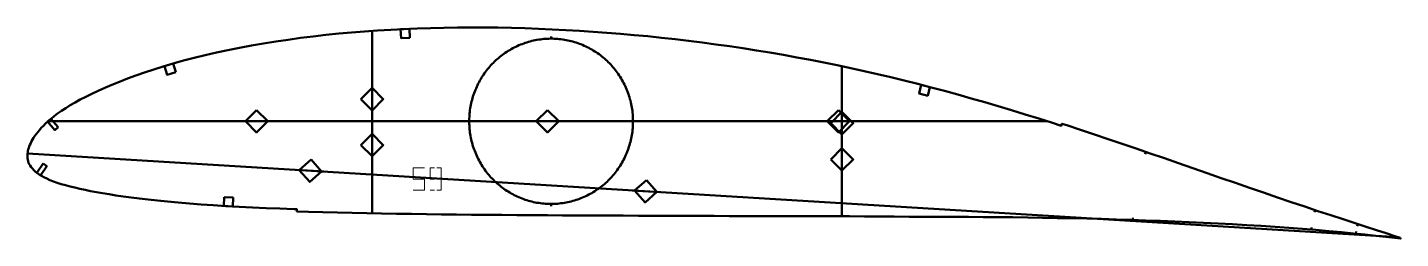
# Model space of a CAD drawing. Header units: metres. Extents: x 10 to 624, y 148 to 242.
import ezdxf

# ---------------------------------------------------------------- set-up
doc = ezdxf.new("R2010")
doc.units = ezdxf.units.M
doc.layers.add('Layer', color=1, linetype='Continuous', lineweight=50)
doc.layers.add('NumLabel', color=1, linetype='Continuous', lineweight=15)

msp = doc.modelspace()

# ---------------------------------------------------------------- linework, layer by layer
at = {"layer": 'Layer', "color": 7}
for p, q in [((164.19, 158.9), (164.19, 240.35)), ((374.19, 157.59), (374.19, 224.54)), ((164.19, 203.89), (164.19, 215.89)), ((374.19, 193.16), (374.19, 205.16)), ((19.34, 200), (465.82, 200)), ((106.54, 200), (118.54, 200)), ((236.58, 200), (248.58, 200)), ((366.62, 200), (378.62, 200)), ((164.19, 183.36), (164.19, 195.36)), ((10.2, 185.61), (622.68, 148.26)), ((374.19, 176.98), (374.19, 188.98)), ((130.6, 178.27), (142.58, 177.54)), ((280.47, 169.13), (292.45, 168.4))]:
    msp.add_line(p, q, dxfattribs=at)
at = {"layer": 'Layer'}
for p, q in [((244.19, 236.9), (244.19, 237.9)), ((207.59, 200), (206.59, 200)), ((280.79, 200), (281.79, 200)), ((510.05, 186.31), (509.73, 185.36)), ((244.19, 163.1), (244.19, 162.1)), ((585.72, 160.34), (585.42, 159.39)), ((504.15, 156.96), (504.09, 155.97)), ((604.74, 154.13), (604.44, 153.18)), ((584.07, 152.65), (583.99, 151.66)), ((603.98, 150.83), (603.9, 149.84))]:
    msp.add_line(p, q, dxfattribs=at)
for points in [[(623.69, 147.92), (621.29, 148.72), (617.39, 150.01), (613.11, 151.42), (608.49, 152.92), (603.52, 154.52), (598.23, 156.23), (592.69, 158.04), (586.93, 159.94), (581.01, 161.91), (574.97, 163.94), (568.83, 166.02), (562.62, 168.14), (556.35, 170.29), (550.04, 172.47), (543.7, 174.67), (537.34, 176.87), (530.98, 179.08), (524.63, 181.28), (518.29, 183.47), (511.98, 185.65), (505.69, 187.81), (499.42, 189.94), (493.19, 192.05), (486.98, 194.13), (480.8, 196.19), (474.65, 198.21), (472.45, 198.92), (472.14, 197.97), (468.22, 199.24), (462.13, 201.18), (456.06, 203.08), (450.01, 204.94), (443.98, 206.75), (437.97, 208.52), (431.97, 210.24), (425.97, 211.92), (419.99, 213.56), (414.01, 215.14), (408.02, 216.69), (402.04, 218.18), (396.06, 219.64), (390.07, 221.04), (384.08, 222.41), (378.08, 223.72), (372.08, 224.99), (366.07, 226.21), (360.06, 227.39), (354.04, 228.52), (348.02, 229.61), (341.98, 230.65), (335.95, 231.64), (329.9, 232.59), (323.85, 233.49), (317.8, 234.35), (311.73, 235.16), (305.66, 235.92), (299.58, 236.63), (293.49, 237.31), (287.4, 237.93), (281.3, 238.52), (275.19, 239.05), (269.09, 239.54), (262.98, 239.99), (256.88, 240.39), (250.77, 240.74), (244.68, 241.05), (238.59, 241.31), (232.51, 241.52), (226.44, 241.68), (220.38, 241.8), (214.33, 241.86), (208.3, 241.88), (202.29, 241.84), (196.29, 241.75), (190.32, 241.62), (184.36, 241.42), (178.43, 241.18), (172.53, 240.88), (166.66, 240.52), (160.82, 240.11), (155.01, 239.65), (149.25, 239.12), (143.52, 238.54), (137.84, 237.9), (132.2, 237.2), (126.62, 236.44), (121.1, 235.62), (115.64, 234.74), (110.24, 233.81), (104.93, 232.82), (99.71, 231.77), (94.59, 230.67), (89.58, 229.52), (84.69, 228.32), (79.93, 227.07), (75.32, 225.79), (70.86, 224.48), (66.57, 223.14), (62.46, 221.79), (58.54, 220.42), (54.8, 219.05), (51.25, 217.68), (47.89, 216.31), (44.72, 214.96), (41.72, 213.62), (38.9, 212.29), (36.25, 210.98), (33.75, 209.68), (31.42, 208.39), (29.24, 207.13), (27.22, 205.88), (25.35, 204.65), (23.64, 203.45), (22.09, 202.29), (20.68, 201.16), (19.42, 200.07), (18.28, 199.02), (17.25, 198), (16.32, 197.02), (15.47, 196.08), (14.71, 195.18), (14.02, 194.31), (13.41, 193.47), (12.86, 192.65), (12.38, 191.85), (11.95, 191.06), (11.58, 190.29), (11.24, 189.53), (10.96, 188.79), (10.71, 188.08), (10.51, 187.39), (10.36, 186.74), (10.25, 186.08), (10.18, 185.4), (10.14, 184.77), (10.15, 184.13), (10.2, 183.48), (10.3, 182.83), (10.46, 182.18), (10.68, 181.52), (10.98, 180.86), (11.35, 180.2), (11.8, 179.53), (12.33, 178.87), (12.94, 178.21), (13.64, 177.56), (14.44, 176.91), (15.35, 176.27), (16.36, 175.63), (17.5, 175.01), (18.78, 174.39), (20.2, 173.77), (21.75, 173.16), (23.43, 172.57), (25.23, 171.99), (27.14, 171.44), (29.16, 170.9), (31.3, 170.39), (33.55, 169.88), (35.91, 169.37), (38.38, 168.87), (40.97, 168.39), (43.72, 167.91), (46.63, 167.43), (49.71, 166.94), (52.98, 166.46), (56.45, 165.98), (60.15, 165.51), (64.11, 165.05), (68.32, 164.58), (72.8, 164.13), (77.53, 163.69), (82.53, 163.26), (87.76, 162.86), (93.21, 162.48), (98.86, 162.13), (104.69, 161.8), (110.67, 161.51), (116.78, 161.24), (122.99, 160.99), (129.3, 160.78), (130.61, 160.74), (130.58, 159.74), (135.68, 159.58), (142.17, 159.4), (148.7, 159.23), (155.25, 159.07), (161.82, 158.94), (168.42, 158.83), (175.08, 158.73), (181.78, 158.64), (188.5, 158.54), (195.22, 158.45), (201.93, 158.36), (208.65, 158.29), (215.38, 158.24), (222.15, 158.19), (228.93, 158.14), (235.73, 158.09), (242.53, 158.05), (249.33, 158), (256.12, 157.96), (262.9, 157.92), (269.66, 157.89), (276.43, 157.87), (283.19, 157.84), (289.96, 157.81), (296.72, 157.78), (303.49, 157.75), (310.26, 157.73), (317.03, 157.72), (323.79, 157.7), (330.54, 157.69), (337.28, 157.68), (344.02, 157.68), (350.74, 157.67), (357.46, 157.65), (364.19, 157.63), (370.91, 157.61), (377.6, 157.58), (384.27, 157.54), (390.93, 157.49), (397.57, 157.44), (404.18, 157.4), (410.8, 157.39), (417.43, 157.38), (424.05, 157.35), (430.69, 157.31), (437.35, 157.25), (444, 157.2), (450.61, 157.14), (457.2, 157.06), (463.79, 156.94), (470.41, 156.81), (477.03, 156.68), (483.64, 156.54), (490.2, 156.39), (496.74, 156.2), (503.3, 155.99), (509.87, 155.77), (516.43, 155.54), (522.94, 155.3), (529.38, 155.03), (535.82, 154.72), (542.26, 154.38), (548.72, 154.02), (555.14, 153.66), (561.49, 153.28), (567.76, 152.86), (573.95, 152.43), (580.05, 151.97), (586.01, 151.5), (591.8, 151.01), (597.41, 150.49), (602.8, 149.95), (607.94, 149.42), (612.76, 148.91), (617.23, 148.42), (621.32, 147.96), (623.83, 147.66)], [(280.79, 200), (280.78, 200.78), (280.76, 201.55), (280.72, 202.32), (280.66, 203.1), (280.59, 203.87), (280.5, 204.64), (280.39, 205.41), (280.27, 206.17), (280.14, 206.94), (279.98, 207.7), (279.82, 208.45), (279.63, 209.21), (279.43, 209.95), (279.22, 210.7), (278.99, 211.44), (278.74, 212.17), (278.48, 212.9), (278.2, 213.63), (277.91, 214.34), (277.6, 215.05), (277.28, 215.76), (276.95, 216.46), (276.6, 217.15), (276.23, 217.83), (275.85, 218.5), (275.46, 219.17), (275.05, 219.83), (274.63, 220.48), (274.2, 221.12), (273.75, 221.75), (273.29, 222.37), (272.82, 222.98), (272.34, 223.58), (271.84, 224.17), (271.33, 224.75), (270.81, 225.32), (270.27, 225.88), (269.73, 226.43), (269.17, 226.96), (268.6, 227.49), (268.02, 228), (267.44, 228.5), (266.84, 228.98), (266.23, 229.46), (265.61, 229.92), (264.98, 230.36), (264.34, 230.8), (263.7, 231.22), (263.04, 231.62), (262.38, 232.02), (261.71, 232.39), (261.03, 232.76), (260.34, 233.11), (259.65, 233.44), (258.95, 233.76), (258.24, 234.07), (257.53, 234.36), (256.81, 234.63), (256.08, 234.89), (255.35, 235.14), (254.62, 235.37), (253.88, 235.58), (253.13, 235.78), (252.39, 235.96), (251.63, 236.12), (250.88, 236.27), (250.12, 236.41), (249.36, 236.52), (248.6, 236.63), (247.84, 236.71), (247.07, 236.78), (246.3, 236.83), (245.53, 236.87), (244.76, 236.89), (244, 236.89), (243.23, 236.88), (242.46, 236.85), (241.69, 236.81), (240.92, 236.75), (240.16, 236.67), (239.39, 236.58), (238.63, 236.47), (237.87, 236.34), (237.12, 236.2), (236.37, 236.04), (235.62, 235.87), (234.87, 235.68), (234.13, 235.47), (233.39, 235.25), (232.66, 235.02), (231.93, 234.76), (231.21, 234.5), (230.49, 234.22), (229.78, 233.92), (229.08, 233.6), (228.38, 233.28), (227.69, 232.94), (227.01, 232.58), (226.33, 232.21), (225.67, 231.82), (225.01, 231.42), (224.36, 231.01), (223.71, 230.58), (223.08, 230.14), (222.46, 229.69), (221.84, 229.22), (221.24, 228.74), (220.64, 228.25), (220.06, 227.74), (219.49, 227.23), (218.93, 226.7), (218.38, 226.16), (217.84, 225.6), (217.31, 225.04), (216.79, 224.47), (216.29, 223.88), (215.8, 223.28), (215.32, 222.68), (214.85, 222.06), (214.4, 221.43), (213.96, 220.8), (213.53, 220.15), (213.12, 219.5), (212.72, 218.84), (212.33, 218.17), (211.96, 217.49), (211.6, 216.8), (211.26, 216.11), (210.93, 215.41), (210.62, 214.7), (210.32, 213.98), (210.03, 213.26), (209.77, 212.54), (209.51, 211.81), (209.27, 211.07), (209.05, 210.33), (208.84, 209.58), (208.65, 208.83), (208.47, 208.07), (208.31, 207.32), (208.17, 206.56), (208.04, 205.79), (207.93, 205.02), (207.83, 204.25), (207.75, 203.48), (207.69, 202.71), (207.64, 201.94), (207.61, 201.16), (207.59, 200.39), (207.59, 199.61), (207.61, 198.84), (207.64, 198.06), (207.69, 197.29), (207.75, 196.52), (207.83, 195.75), (207.93, 194.98), (208.04, 194.21), (208.17, 193.44), (208.31, 192.68), (208.47, 191.93), (208.65, 191.17), (208.84, 190.42), (209.05, 189.67), (209.27, 188.93), (209.51, 188.19), (209.77, 187.46), (210.03, 186.74), (210.32, 186.02), (210.62, 185.3), (210.93, 184.59), (211.26, 183.89), (211.6, 183.2), (211.96, 182.51), (212.33, 181.83), (212.72, 181.16), (213.12, 180.5), (213.53, 179.85), (213.96, 179.2), (214.4, 178.57), (214.85, 177.94), (215.32, 177.32), (215.8, 176.72), (216.29, 176.12), (216.79, 175.53), (217.31, 174.96), (217.84, 174.4), (218.38, 173.84), (218.93, 173.3), (219.49, 172.77), (220.06, 172.26), (220.64, 171.75), (221.24, 171.26), (221.84, 170.78), (222.46, 170.31), (223.08, 169.86), (223.71, 169.42), (224.36, 168.99), (225.01, 168.58), (225.67, 168.18), (226.33, 167.79), (227.01, 167.42), (227.69, 167.06), (228.38, 166.72), (229.08, 166.4), (229.78, 166.08), (230.49, 165.78), (231.21, 165.5), (231.93, 165.24), (232.66, 164.98), (233.39, 164.75), (234.13, 164.53), (234.87, 164.32), (235.62, 164.13), (236.37, 163.96), (237.12, 163.8), (237.87, 163.66), (238.63, 163.53), (239.39, 163.42), (240.16, 163.33), (240.92, 163.25), (241.69, 163.19), (242.46, 163.15), (243.23, 163.12), (244, 163.11), (244.76, 163.11), (245.53, 163.13), (246.3, 163.17), (247.07, 163.22), (247.84, 163.29), (248.6, 163.37), (249.36, 163.48), (250.12, 163.59), (250.88, 163.73), (251.63, 163.88), (252.39, 164.04), (253.13, 164.22), (253.88, 164.42), (254.62, 164.63), (255.35, 164.86), (256.08, 165.11), (256.81, 165.37), (257.53, 165.64), (258.24, 165.93), (258.95, 166.24), (259.65, 166.56), (260.34, 166.89), (261.03, 167.24), (261.71, 167.61), (262.38, 167.98), (263.04, 168.38), (263.7, 168.78), (264.34, 169.2), (264.98, 169.64), (265.61, 170.08), (266.23, 170.54), (266.84, 171.02), (267.44, 171.5), (268.02, 172), (268.6, 172.51), (269.17, 173.04), (269.73, 173.57), (270.27, 174.12), (270.81, 174.68), (271.33, 175.25), (271.84, 175.83), (272.34, 176.42), (272.82, 177.02), (273.29, 177.63), (273.75, 178.25), (274.2, 178.88), (274.63, 179.52), (275.05, 180.17), (275.46, 180.83), (275.85, 181.5), (276.23, 182.17), (276.6, 182.85), (276.95, 183.54), (277.28, 184.24), (277.6, 184.95), (277.91, 185.66), (278.2, 186.37), (278.48, 187.1), (278.74, 187.83), (278.99, 188.56), (279.22, 189.3), (279.43, 190.05), (279.63, 190.79), (279.82, 191.55), (279.98, 192.3), (280.14, 193.06), (280.27, 193.83), (280.39, 194.59), (280.5, 195.36), (280.59, 196.13), (280.66, 196.9), (280.72, 197.68), (280.76, 198.45), (280.78, 199.22), (280.79, 200)]]:
    msp.add_lwpolyline(points, close=True, dxfattribs=at)
for points in [[(181.1, 237.28), (177.1, 237.12), (176.94, 241.12), (180.94, 241.28), (181.1, 237.28)], [(76.41, 221.94), (72.57, 220.81), (71.44, 224.65), (75.28, 225.78), (76.41, 221.94)], [(159.19, 209.89), (164.19, 214.89), (169.19, 209.89), (164.19, 204.89), (159.19, 209.89)], [(412.51, 211.4), (408.64, 212.4), (409.63, 216.27), (413.51, 215.27), (412.51, 211.4)], [(112.54, 205), (117.54, 200), (112.54, 195), (107.54, 200), (112.54, 205)], [(242.58, 205), (247.58, 200), (242.58, 195), (237.58, 200), (242.58, 205)], [(372.62, 205), (377.62, 200), (372.62, 195), (367.62, 200), (372.62, 205)], [(369.19, 199.16), (374.19, 204.16), (379.19, 199.16), (374.19, 194.16), (369.19, 199.16)], [(23.93, 197.36), (22.42, 196.05), (19.15, 199.84), (20.66, 201.14), (23.93, 197.36)], [(159.19, 189.36), (164.19, 194.36), (169.19, 189.36), (164.19, 184.36), (159.19, 189.36)], [(369.19, 182.98), (374.19, 187.98), (379.19, 182.98), (374.19, 177.98), (369.19, 182.98)], [(17.16, 181.11), (18.79, 179.96), (15.91, 175.87), (14.28, 177.03), (17.16, 181.11)], [(136.89, 182.89), (141.58, 177.6), (136.28, 172.91), (131.6, 178.21), (136.89, 182.89)], [(286.77, 173.75), (291.45, 168.46), (286.16, 163.77), (281.47, 169.07), (286.77, 173.75)], [(98.09, 166.18), (102.08, 165.96), (101.86, 161.96), (97.86, 162.19), (98.09, 166.18)]]:
    msp.add_lwpolyline(points, dxfattribs=at)
at = {"layer": 'NumLabel', "color": 1}
for points in [[(187.56, 179.19), (182.56, 179.19), (182.56, 174.19), (187.56, 174.19), (187.56, 169.19), (182.56, 169.19)], [(192.06, 174.19), (190.06, 174.19), (190.06, 179.19), (192.06, 179.19)], [(193.06, 179.19), (195.06, 179.19), (195.06, 169.19), (193.06, 169.19)], [(195.06, 174.19), (193.06, 174.19)], [(192.06, 169.19), (190.06, 169.19)]]:
    msp.add_lwpolyline(points, dxfattribs=at)

doc.saveas('drawing.dxf')
